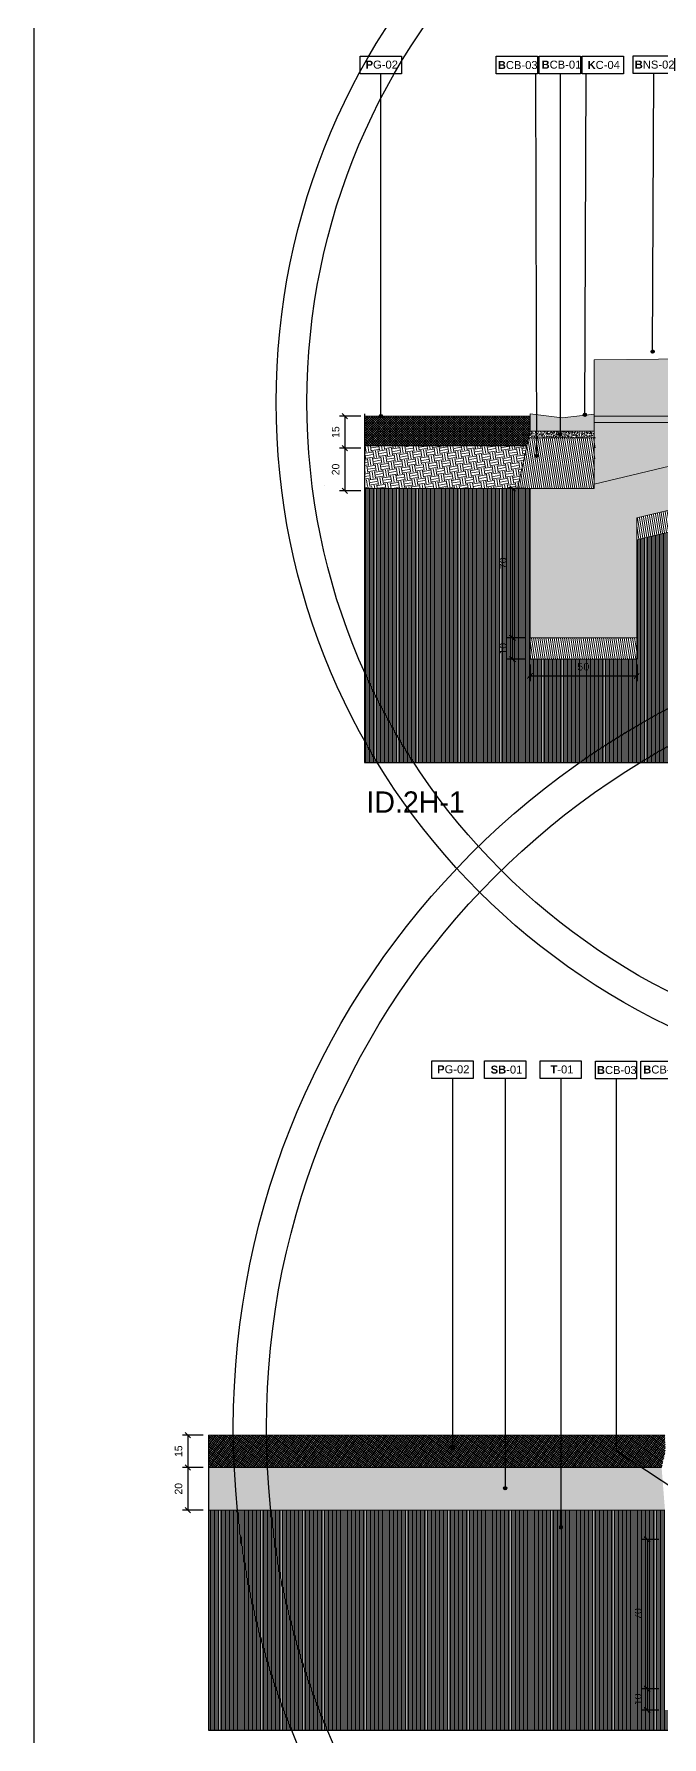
# Model space of a CAD drawing. Header units: metres. Extents: x -325 to 301, y -147 to 149.
# Drawn here: x 32.23 to 35.18, y 45.32 to 53.3 of the extents above; entities that cross this region are included whole.
import ezdxf

# ---------------------------------------------------------------- set-up
doc = ezdxf.new("R2010")
doc.units = ezdxf.units.M
doc.layers.get('Defpoints').update_dxf_attribs({"lineweight": 13})
for name, color, linetype, plot in [('-aux', 50, 'Continuous', False), ('-AUX-QAD', 5, 'Continuous', False), ('-AUX_RIM', 2, 'Continuous', False)]:
    doc.layers.add(name, color=color, linetype=linetype, plot=plot)
for name, color, linetype, true_color in [('0-TX-1_25', 7, 'Continuous', 0x3f4f7f), ('3-TR-paviment fort', 7, 'Continuous', 0xd1d1d1), ('EIT_3 TR sorra', 7, 'Continuous', 0xd8ceb0)]:
    doc.layers.add(name, color=color, linetype=linetype, true_color=true_color)
for name, color, linetype, lineweight, true_color in [('03-TR-Paviment_02_Sealed Gravel', 7, 'Continuous', 5, 0xd4be8c), ('03-TR-Paviment_08_Natural Stone Bleachers', 7, 'Continuous', 5, 0xafad9d), ('3-TR tot_u', 7, 'Continuous', 5, 0x787878)]:
    doc.layers.add(name, color=color, linetype=linetype, lineweight=lineweight, true_color=true_color)
for name, color, linetype, lineweight in [('1-CM', 7, 'Continuous', 0), ('3-TR Formigó', 252, 'Continuous', 0), ('3-TR Seleccionat', 44, 'Continuous', 0), ('3-TR Tot-u', 37, 'Continuous', 0)]:
    doc.layers.add(name, color=color, linetype=linetype, lineweight=lineweight)
for name, color, linetype in [('1-SECCIÓ', 1, 'Continuous'), ('A-KEYPLAN_HATCH', 7, 'Continuous'), ('A_TEXT_2', 7, 'Continuous')]:
    doc.layers.add(name, color=color, linetype=linetype)
doc.styles.get("Standard").update_dxf_attribs({"font": 'arial.ttf'})
doc.styles.add('x-llegenda materials$0$ENGRAVERS', font='TT0586M.TTF')
doc.dimstyles.new('ISO-25', dxfattribs={"dimtxt": 0.1, "dimasz": 0.1, "dimexe": 0.1, "dimexo": 0.1, "dimgap": 0.1, "dimtad": 1, "dimdec": 0, "dimlfac": 100, "dimzin": 9, "dimtxsty": 'Standard', "dimblk": 'OBLIQUE', "dimcen": 0.1, "dimadec": 0, "dimazin": 0, "dimtfac": 1, "dimtdec": 0, "dimtmove": 0, "dimatfit": 3, "dimldrblk": 'OBLIQUE', "dimfxl": 1, "dimarcsym": 0})

# ---------------------------------------------------------------- blocks, each defined once
blk = doc.blocks.new('hatch keyplan 2')
at = {"layer": 'A-KEYPLAN_HATCH'}
blk.add_lwpolyline([(0, 0.00548), (0.01287, 0.00548), (0.01287, 0), (0, 0)], close=True, dxfattribs=at)
blk = doc.blocks.new('hatch keyplan')
at = {"layer": 'A-KEYPLAN_HATCH'}
blk.add_blockref('hatch keyplan 2', (1.43058, 0.85215), dxfattribs=at)
blk = doc.blocks.new('PG02')
at = {"layer": 'A-KEYPLAN_HATCH'}
blk.add_blockref('hatch keyplan', (-1.42958, -0.85215), dxfattribs=at)
at = {"layer": 'A_TEXT_2', "insert": (0.0002, 0.00412), "char_height": 0.0025, "attachment_point": 1}
blk.add_mtext_dynamic_manual_height_columns('\\pi0.00245,t0.01245;{\\fArial|b1|i0|c0|p34;P}G-02', width=0.0145619, gutter_width=0.015, heights=[0], dxfattribs=at)
blk = doc.blocks.new('B-CB03')
at = {"layer": 'A-KEYPLAN_HATCH'}
blk.add_blockref('hatch keyplan', (-1.43058, -0.85215), dxfattribs=at)
at = {"layer": 'A_TEXT_2', "insert": (-0.0008, 0.00398), "char_height": 0.0025, "attachment_point": 1}
blk.add_mtext_dynamic_manual_height_columns('\\pi0.00128;{\\fArial|b1|i0|c0|p34;B}CB-03', width=0.0145619, gutter_width=0.015, heights=[0], dxfattribs=at)
blk = doc.blocks.new('B-CB01')
at = {"layer": 'A-KEYPLAN_HATCH'}
blk.add_blockref('hatch keyplan', (-1.43058, -0.85215), dxfattribs=at)
at = {"layer": 'A_TEXT_2', "insert": (-0.0008, 0.00411), "char_height": 0.0025, "attachment_point": 1}
blk.add_mtext_dynamic_manual_height_columns('\\pi0.00152;{\\fArial|b1|i0|c0|p34;B}CB-01', width=0.0145619, gutter_width=0.015, heights=[0], dxfattribs=at)
blk = doc.blocks.new('POINT')
at = {"layer": '0-TX-1_25'}
h = blk.add_hatch(dxfattribs=at)
h.set_pattern_fill('ANGLE', color=256)
h.set_pattern_definition([(0, (-83.747, -12.726), (0, 6.985), [5.08, -1.905]), (90, (-83.747, -12.726), (-6.985, 4e-16), [5.08, -1.905])])
edge = h.paths.add_edge_path()
edge.add_arc((0, 0), 0.0075, 0, 360)
h = blk.add_hatch(color=256, dxfattribs=at)
h.dxf.hatch_style = 1
edge = h.paths.add_edge_path()
edge.add_arc((0, 0), 0.0075, 0, 360)
blk.add_circle((0, 0), 0.0075, dxfattribs=at)
blk = doc.blocks.new('B02')
at = {"layer": 'A-KEYPLAN_HATCH'}
blk.add_blockref('hatch keyplan', (-1.42958, -0.85215), dxfattribs=at)
at = {"layer": 'A_TEXT_2', "insert": (0.0002, 0.00402), "char_height": 0.0025, "attachment_point": 1}
blk.add_mtext_dynamic_manual_height_columns('\\pi0.00129;{\\fArial|b1|i0|c0|p34;B}NS-02', width=0.0145619, gutter_width=0.015, heights=[0], dxfattribs=at)
blk = doc.blocks.new('_Oblique')
at = {"color": 0, "lineweight": -2}
blk.add_line((-0.5, -0.5), (0.5, 0.5), dxfattribs=at)
blk = doc.blocks.new('*D321')
at = {"layer": '0-TX-1_25', "color": 0, "lineweight": -2, "transparency": 16777216}
for p, q in [((33.7656, 51.5072), (33.6656, 51.5072)), ((33.6906, 51.5072), (33.6906, 51.3572)), ((33.7656, 51.3572), (33.6656, 51.3572))]:
    blk.add_line(p, q, dxfattribs=at)
at = {"layer": 'Defpoints', "color": 0, "transparency": 16777216}
for p in [(33.7906, 51.5072), (33.6906, 51.3572), (33.7906, 51.3572)]:
    blk.add_point(p, dxfattribs=at)
at = {"layer": '0-TX-1_25', "color": 0, "lineweight": -2, "transparency": 16777216, "xscale": 0.025, "yscale": 0.025, "zscale": 0.025}
for p, rotation in [((33.6906, 51.5072), 90), ((33.6906, 51.3572), 270)]:
    blk.add_blockref('_Oblique', p, dxfattribs=dict(at, rotation=rotation))
at = {"layer": '0-TX-1_25', "color": 0, "transparency": 16777216, "insert": (33.6477, 51.4322), "char_height": 0.035, "attachment_point": 5, "rotation": 90}
blk.add_mtext('15', dxfattribs=at)
blk = doc.blocks.new('*D322')
at = {"layer": '0-TX-1_25', "color": 0, "lineweight": -2, "transparency": 16777216}
for p, q in [((33.7656, 51.3572), (33.6656, 51.3572)), ((33.6906, 51.3572), (33.6906, 51.1572)), ((33.7656, 51.1572), (33.6656, 51.1572))]:
    blk.add_line(p, q, dxfattribs=at)
at = {"layer": 'Defpoints', "color": 0, "transparency": 16777216}
for p in [(33.7906, 51.3572), (33.6906, 51.1572), (33.7906, 51.1572)]:
    blk.add_point(p, dxfattribs=at)
at = {"layer": '0-TX-1_25', "color": 0, "lineweight": -2, "transparency": 16777216, "xscale": 0.025, "yscale": 0.025, "zscale": 0.025}
for p, rotation in [((33.6906, 51.3572), 90), ((33.6906, 51.1572), 270)]:
    blk.add_blockref('_Oblique', p, dxfattribs=dict(at, rotation=rotation))
at = {"layer": '0-TX-1_25', "color": 0, "transparency": 16777216, "insert": (33.6477, 51.2572), "char_height": 0.035, "attachment_point": 5, "rotation": 90}
blk.add_mtext('20', dxfattribs=at)
blk = doc.blocks.new('T-01')
at = {"layer": 'A-KEYPLAN_HATCH'}
blk.add_blockref('hatch keyplan', (-1.43058, -0.85215), dxfattribs=at)
at = {"layer": 'A_TEXT_2', "insert": (-0.0008, 0.00408), "char_height": 0.0025, "attachment_point": 1}
blk.add_mtext_dynamic_manual_height_columns('\\pi0.00405;{\\fArial|b1|i0|c0|p34;T}-01', width=0.0145619, gutter_width=0.015, heights=[0], dxfattribs=at)
blk = doc.blocks.new('SB-01')
at = {"layer": 'A-KEYPLAN_HATCH'}
blk.add_blockref('hatch keyplan', (-1.43058, -0.85215), dxfattribs=at)
at = {"layer": 'A_TEXT_2', "insert": (-0.0008, 0.00403), "char_height": 0.0025, "attachment_point": 1}
blk.add_mtext_dynamic_manual_height_columns('\\pi0.00271;{\\fArial|b1|i0|c0|p34;SB}-01', width=0.0145619, gutter_width=0.015, heights=[0], dxfattribs=at)
blk = doc.blocks.new('*D442')
at = {"layer": '0-TX-1_25', "color": 0, "lineweight": -2, "transparency": 16777216}
for p, q in [((33.0263, 46.7314), (32.9295, 46.7314)), ((32.9545, 46.7314), (32.9545, 46.5795)), ((33.0263, 46.5795), (32.9295, 46.5795))]:
    blk.add_line(p, q, dxfattribs=at)
at = {"layer": 'Defpoints', "color": 0, "transparency": 16777216}
for p in [(33.0513, 46.7314), (32.9545, 46.5795), (33.0513, 46.5795)]:
    blk.add_point(p, dxfattribs=at)
at = {"layer": '0-TX-1_25', "color": 0, "lineweight": -2, "transparency": 16777216, "xscale": 0.025, "yscale": 0.025, "zscale": 0.025}
for p, rotation in [((32.9545, 46.7314), 90), ((32.9545, 46.5795), 270)]:
    blk.add_blockref('_Oblique', p, dxfattribs=dict(at, rotation=rotation))
at = {"layer": '0-TX-1_25', "color": 0, "transparency": 16777216, "insert": (32.9116, 46.6555), "char_height": 0.035, "attachment_point": 5, "rotation": 90}
blk.add_mtext('15', dxfattribs=at)
blk = doc.blocks.new('*D443')
at = {"layer": '0-TX-1_25', "color": 0, "lineweight": -2, "transparency": 16777216}
for p, q in [((33.0263, 46.5794), (32.9295, 46.5794)), ((32.9545, 46.5794), (32.9545, 46.3794)), ((33.0263, 46.3794), (32.9295, 46.3794))]:
    blk.add_line(p, q, dxfattribs=at)
at = {"layer": 'Defpoints', "color": 0, "transparency": 16777216}
for p in [(33.0513, 46.5794), (32.9545, 46.3794), (33.0513, 46.3794)]:
    blk.add_point(p, dxfattribs=at)
at = {"layer": '0-TX-1_25', "color": 0, "lineweight": -2, "transparency": 16777216, "xscale": 0.025, "yscale": 0.025, "zscale": 0.025}
for p, rotation in [((32.9545, 46.5794), 90), ((32.9545, 46.3794), 270)]:
    blk.add_blockref('_Oblique', p, dxfattribs=dict(at, rotation=rotation))
at = {"layer": '0-TX-1_25', "color": 0, "transparency": 16777216, "insert": (32.9116, 46.4794), "char_height": 0.035, "attachment_point": 5, "rotation": 90}
blk.add_mtext('20', dxfattribs=at)
blk = doc.blocks.new('K03')
at = {"layer": 'A-KEYPLAN_HATCH'}
blk.add_blockref('hatch keyplan', (-1.43058, -0.85215), dxfattribs=at)
at = {"layer": 'A_TEXT_2', "insert": (-0.0008, 0.00402), "char_height": 0.0025, "attachment_point": 1}
blk.add_mtext_dynamic_manual_height_columns('\\pi0.00245;{\\fArial|b1|i0|c0|p34;K}C-04', width=0.0145619, gutter_width=0.015, heights=[0], dxfattribs=at)
blk = doc.blocks.new('*D2811')
at = {"layer": '0-TX-1_25', "color": 0, "lineweight": -2, "transparency": 16777216}
for p, q in [((34.5335, 51.1672), (34.4507, 51.1672)), ((34.4757, 51.1672), (34.4757, 50.4672)), ((34.5335, 50.4672), (34.4507, 50.4672))]:
    blk.add_line(p, q, dxfattribs=at)
at = {"layer": 'Defpoints', "color": 0, "transparency": 16777216}
for p in [(34.5585, 51.1672), (34.4757, 50.4672), (34.5585, 50.4672)]:
    blk.add_point(p, dxfattribs=at)
at = {"layer": '0-TX-1_25', "color": 0, "lineweight": -2, "transparency": 16777216, "xscale": 0.025, "yscale": 0.025, "zscale": 0.025}
for p, rotation in [((34.4757, 51.1672), 90), ((34.4757, 50.4672), 270)]:
    blk.add_blockref('_Oblique', p, dxfattribs=dict(at, rotation=rotation))
at = {"layer": '0-TX-1_25', "color": 0, "transparency": 16777216, "insert": (34.4328, 50.8172), "char_height": 0.035, "attachment_point": 5, "rotation": 90}
blk.add_mtext('70', dxfattribs=at)
blk = doc.blocks.new('*D2812')
at = {"layer": '0-TX-1_25', "color": 0, "lineweight": -2, "transparency": 16777216}
for p, q in [((34.5335, 50.4672), (34.4507, 50.4672)), ((34.4757, 50.4672), (34.4757, 50.3672)), ((34.5335, 50.3672), (34.4507, 50.3672))]:
    blk.add_line(p, q, dxfattribs=at)
at = {"layer": 'Defpoints', "color": 0, "transparency": 16777216}
for p in [(34.5585, 50.4672), (34.4757, 50.3672), (34.5585, 50.3672)]:
    blk.add_point(p, dxfattribs=at)
at = {"layer": '0-TX-1_25', "color": 0, "lineweight": -2, "transparency": 16777216, "xscale": 0.025, "yscale": 0.025, "zscale": 0.025}
for p, rotation in [((34.4757, 50.4672), 90), ((34.4757, 50.3672), 270)]:
    blk.add_blockref('_Oblique', p, dxfattribs=dict(at, rotation=rotation))
at = {"layer": '0-TX-1_25', "color": 0, "transparency": 16777216, "insert": (34.4328, 50.4172), "char_height": 0.035, "attachment_point": 5, "rotation": 90}
blk.add_mtext('10', dxfattribs=at)
blk = doc.blocks.new('*D2813')
at = {"layer": '0-TX-1_25', "color": 0, "lineweight": -2, "transparency": 16777216}
for p, q in [((34.5585, 50.3422), (34.5585, 50.2645)), ((34.5585, 50.2895), (35.0585, 50.2895)), ((35.0585, 50.3422), (35.0585, 50.2645))]:
    blk.add_line(p, q, dxfattribs=at)
at = {"layer": 'Defpoints', "color": 0, "transparency": 16777216}
for p in [(34.5585, 50.3672), (35.0585, 50.3672), (35.0585, 50.2895)]:
    blk.add_point(p, dxfattribs=at)
at = {"layer": '0-TX-1_25', "color": 0, "lineweight": -2, "transparency": 16777216, "xscale": 0.025, "yscale": 0.025, "zscale": 0.025, "rotation": 180}
blk.add_blockref('_Oblique', (34.5585, 50.2895), dxfattribs=at)
at = {"layer": '0-TX-1_25', "color": 0, "lineweight": -2, "transparency": 16777216, "xscale": 0.025, "yscale": 0.025, "zscale": 0.025}
blk.add_blockref('_Oblique', (35.0585, 50.2895), dxfattribs=at)
at = {"layer": '0-TX-1_25', "color": 0, "transparency": 16777216, "insert": (34.8085, 50.3323), "char_height": 0.035, "attachment_point": 5}
blk.add_mtext('50', dxfattribs=at)
blk = doc.blocks.new('*D2820')
at = {"layer": '0-TX-1_25', "color": 0, "lineweight": -2, "transparency": 16777216}
blk.add_arc((30.6924, 49.8834), 8.075, 359.99858, 13.44986, dxfattribs=at)
at = {"layer": 'Defpoints', "color": 0, "transparency": 16777216}
for p in [(39.6939, 52.0361), (35.0585, 50.9276), (38.7428, 50.5145), (33.7822, 49.8833), (40.7937, 49.8831)]:
    blk.add_point(p, dxfattribs=at)
at = {"layer": '0-TX-1_25', "color": 0, "lineweight": -2, "transparency": 16777216, "xscale": 0.025, "yscale": 0.025, "zscale": 0.025}
for p, rotation in [((38.546, 51.7616), 103.4498566454087), ((38.7675, 49.8832), 269.9985841157766)]:
    blk.add_blockref('_Oblique', p, dxfattribs=dict(at, rotation=rotation))
at = {"layer": '0-TX-1_25', "color": 0, "transparency": 16777216, "insert": (38.7545, 50.8339), "char_height": 0.035, "attachment_point": 5, "rotation": 276.72422}
blk.add_mtext('13°', dxfattribs=at)
blk = doc.blocks.new('*D2888')
at = {"layer": '0-TX-1_25', "color": 0, "lineweight": -2, "transparency": 16777216}
for p, q in [((35.1657, 46.2425), (35.0829, 46.2425)), ((35.1079, 46.2425), (35.1079, 45.5425)), ((35.1657, 45.5425), (35.0829, 45.5425))]:
    blk.add_line(p, q, dxfattribs=at)
at = {"layer": 'Defpoints', "color": 0, "transparency": 16777216}
for p in [(35.1907, 46.2425), (35.1079, 45.5425), (35.1907, 45.5425)]:
    blk.add_point(p, dxfattribs=at)
at = {"layer": '0-TX-1_25', "color": 0, "lineweight": -2, "transparency": 16777216, "xscale": 0.025, "yscale": 0.025, "zscale": 0.025}
for p, rotation in [((35.1079, 46.2425), 90), ((35.1079, 45.5425), 270)]:
    blk.add_blockref('_Oblique', p, dxfattribs=dict(at, rotation=rotation))
at = {"layer": '0-TX-1_25', "color": 0, "transparency": 16777216, "insert": (35.065, 45.8925), "char_height": 0.035, "attachment_point": 5, "rotation": 90}
blk.add_mtext('70', dxfattribs=at)
blk = doc.blocks.new('*D2889')
at = {"layer": '0-TX-1_25', "color": 0, "lineweight": -2, "transparency": 16777216}
for p, q in [((35.1657, 45.5425), (35.0829, 45.5425)), ((35.1079, 45.5425), (35.1079, 45.4425)), ((35.1657, 45.4425), (35.0829, 45.4425))]:
    blk.add_line(p, q, dxfattribs=at)
at = {"layer": 'Defpoints', "color": 0, "transparency": 16777216}
for p in [(35.1907, 45.5425), (35.1079, 45.4425), (35.1907, 45.4425)]:
    blk.add_point(p, dxfattribs=at)
at = {"layer": '0-TX-1_25', "color": 0, "lineweight": -2, "transparency": 16777216, "xscale": 0.025, "yscale": 0.025, "zscale": 0.025}
for p, rotation in [((35.1079, 45.5425), 90), ((35.1079, 45.4425), 270)]:
    blk.add_blockref('_Oblique', p, dxfattribs=dict(at, rotation=rotation))
at = {"layer": '0-TX-1_25', "color": 0, "transparency": 16777216, "insert": (35.065, 45.4925), "char_height": 0.035, "attachment_point": 5, "rotation": 90}
blk.add_mtext('10', dxfattribs=at)
blk = doc.blocks.new('*D2892')
at = {"layer": '0-TX-1_25', "color": 0, "lineweight": -2, "transparency": 16777216}
blk.add_arc((33.9752, 45.3481), 5.6368, 0, 20.73026, dxfattribs=at)
at = {"layer": 'Defpoints', "color": 0, "transparency": 16777216}
for p in [(40.0513, 47.6478), (35.6907, 45.9974), (39.5711, 46.0263), (33.0513, 45.3481), (40.0513, 45.3481)]:
    blk.add_point(p, dxfattribs=at)
at = {"layer": '0-TX-1_25', "color": 0, "lineweight": -2, "transparency": 16777216, "xscale": 0.025, "yscale": 0.025, "zscale": 0.025}
for p, rotation in [((39.2471, 47.3434), 110.7302605988112), ((39.612, 45.3481), 270)]:
    blk.add_blockref('_Oblique', p, dxfattribs=dict(at, rotation=rotation))
at = {"layer": '0-TX-1_25', "color": 0, "transparency": 16777216, "insert": (39.5619, 46.37), "char_height": 0.035, "attachment_point": 5, "rotation": 280.36513}
blk.add_mtext('21°', dxfattribs=at)

msp = doc.modelspace()

# ---------------------------------------------------------------- hatches: boundary and pattern name
at = {"layer": '03-TR-Paviment_02_Sealed Gravel'}
h = msp.add_hatch(dxfattribs=at)
h.set_pattern_fill('_USER', color=256, scale=0.008, angle=45, style=0, double=1, pattern_type=0)
h.set_pattern_definition([(45, (21.581591, 55.276479), (-0.0056568542, 0.0056568542), []), (135, (21.581591, 55.276479), (-0.0056568542, -0.0056568542), [])])
h.paths.add_polyline_path([(33.7823, 51.5072), (33.7823, 51.3672), (34.5433, 51.3672), (34.5587, 51.439), (34.5585, 51.5072)])
h = msp.add_hatch(dxfattribs=at)
h.set_pattern_fill('_USER', color=256, scale=0.008, angle=234, style=0, double=1, pattern_type=0)
h.set_pattern_definition([(234, (419506.654953, 4594392.769917), (0.006472135955, -0.00470228201834), []), (324, (419506.654953, 4594392.769917), (0.00470228201834, 0.006472135955), [])])
h.paths.add_polyline_path([(33.0513, 46.7314), (33.0513, 46.5797), (35.1751, 46.5794), (35.1913, 46.6501), (35.1908, 46.7314)])
at = {"layer": '03-TR-Paviment_08_Natural Stone Bleachers'}
h = msp.add_hatch(dxfattribs=at)
h.set_pattern_fill('DASH', color=256, scale=0.002611, angle=232.42641, style=0, double=1)
h.set_pattern_definition([(232.4264096, (-117.4442626, -69.8727575), (0.00151523477, -0.01162470696), [0.0082894435, -0.0082894435])])
h.paths.add_polyline_path([(34.8585, 51.7716), (34.8585, 51.5067), (36.0644, 51.5066), (36.0644, 51.7836)])
at = {"layer": '3-TR Formigó'}
h = msp.add_hatch(dxfattribs=at)
h.set_pattern_fill('ANSI31', color=256, scale=0.003, angle=234.17524)
h.set_pattern_definition([(279.175244, (-174.150476, 7.33637), (0.00940313004, 0.0015188056), [])])
h.paths.add_polyline_path([(39.6822, 52.1361), (35.0585, 51.0276), (35.0585, 50.9276), (39.6939, 52.0361), (39.7822, 52.0361), (39.7822, 52.1361)])
h = msp.add_hatch(dxfattribs=at)
h.set_pattern_fill('ANSI31', color=256, scale=0.003, angle=234.17524, style=0)
h.set_pattern_definition([(279.17524, (37.642668, 51.116937), (0.00940313, 0.001518806), [])])
h.paths.add_polyline_path([(34.5518, 51.4055), (34.4993, 51.1672), (34.8585, 51.1672), (34.8646, 51.4056)])
h = msp.add_hatch(dxfattribs=at)
h.set_pattern_fill('ANSI31', color=256, scale=0.003, angle=234.17524)
h.set_pattern_definition([(279.175244, (-174.650476, 6.496999), (0.00940313004, 0.0015188056), [])])
h.paths.add_polyline_path([(35.0585, 50.4672), (34.5585, 50.4672), (34.5585, 50.3672), (35.0585, 50.3672)])
at = {"layer": '3-TR Seleccionat'}
h = msp.add_hatch(dxfattribs=at)
h.set_pattern_fill('ANSI31', color=256, scale=0.002, angle=45, style=0)
h.set_pattern_definition([(90, (1.097721, -0.0640645), (-0.00635, 0), [])])
h.paths.add_polyline_path([(39.7822, 51.5415), (39.7822, 52.0361), (39.6939, 52.0361), (35.0585, 50.9276), (35.0585, 50.3672), (34.5585, 50.3672), (34.5585, 50.8882), (34.5585, 50.8882), (34.5585, 51.1672), (33.7823, 51.1672), (33.7822, 49.8833), (40.7937, 49.8865), (40.7836, 52.3414), (40.2825, 52.3415), (40.2825, 51.4361), (40.2822, 51.5415)])
h = msp.add_hatch(dxfattribs=at)
h.set_pattern_fill('ANSI31', color=256, scale=0.002, angle=45, style=0)
h.set_pattern_definition([(90, (1.552603, -5.243017), (-0.00635, 0), [])])
h.paths.add_polyline_path([(40.0513, 47.6478), (35.6907, 45.9974), (35.6904, 45.4425), (35.191, 45.4425), (35.1901, 46.3794), (33.0515, 46.3794), (33.0513, 45.3481), (40.0513, 45.3481)])
at = {"layer": '3-TR Tot-u'}
h = msp.add_hatch(dxfattribs=at)
h.set_pattern_fill('EARTH', color=256, scale=0.005, angle=-80.82476, style=0)
h.set_pattern_definition([(279.175244, (1.08772, -0.064164), (0.036406452, -0.026281081), [0.03175, -0.03175]), (279.175244, (1.099475, -0.062265), (0.036406452, -0.026281081), [0.03175, -0.03175]), (279.175244, (1.11123, -0.060367), (0.036406452, -0.026281081), [0.03175, -0.03175]), (9.175244, (1.11578, -0.063652), (0.026281081, 0.036406452), [0.03175, -0.03175]), (9.175244, (1.11768, -0.075406), (0.026281081, 0.036406452), [0.03175, -0.03175]), (9.175244, (1.119577, -0.08716), (0.026281081, 0.036406452), [0.03175, -0.03175])])
h.paths.add_polyline_path([(34.4993, 51.1672), (34.5433, 51.3672), (33.7823, 51.3672), (33.7823, 51.1672)])
h = msp.add_hatch(dxfattribs=at)
h.set_pattern_fill('EARTH', color=256, scale=0.005, angle=279)
h.paths.add_polyline_path([(33.0513, 46.5794), (33.0513, 46.38), (35.1909, 46.3794), (35.1751, 46.5794)])
at = {"layer": '3-TR tot_u'}
h = msp.add_hatch(dxfattribs=at)
h.set_pattern_fill('AR-CONC', color=256, scale=0.00025, angle=90.53009)
h.set_pattern_definition([(166.04236, (-22.203707, 48.344122), (-0.016416191, 0.042671307), [0.0047625, -0.0523875]), (111.04236, (-22.203707, 48.344122), (-0.039046417, -0.028886474), [0.00381, -0.041910146]), (216.49381, (-22.205075, 48.34768), (-0.055462606, 0.013784833), [0.004047502, -0.04452256]), (162.22656, (-22.21512, 48.338547), (-0.020309896, 0.065503594), [0.00714375, -0.07858125]), (212.67792, (-22.21681, 48.344005), (-0.08163343, 0.02616789), [0.006071256, -0.0667839]), (107.22651, (-22.21512, 48.33855), (-0.08163343, 0.02616789), [0.00571499, -0.06286493]), (137.04236, (-22.215053, 48.345646), (0.006329517, 0.045279748), [0.0047625, -0.0523875]), (82.04236, (-22.215053, 48.345646), (-0.048155148, -0.006334455), [0.00381, -0.04191]), (187.49381, (-22.214526, 48.34942), (-0.04182563, 0.038945293), [0.004047502, -0.044522484]), (153.542363, (-22.203707, 48.344122), (-0.0193315364, -0.0085869134), [0, -0.041402, 0, -0.042545, 0, -0.04206875]), (123.542363, (-22.203707, 48.344122), (-0.0298363544, 0.004013151), [0, -0.024257, 0, -0.0404495, 0, -0.01603375]), (83.542363, (-22.19749, 48.3314), (-0.013595498, 0.0310847903), [0, -0.015875, 0, -0.04953, 0, -0.0657225]), (73.542363, (-22.194702, 48.325694), (-0.021969728, 0.030481611), [0, -0.0206375, 0, -0.032893, 0, -0.0466725])])
h.paths.add_polyline_path([(34.8585, 51.4766), (34.8585, 51.1672), (34.5585, 51.1672), (34.5585, 50.4672), (34.8585, 50.4672), (35.0585, 50.4672), (35.0585, 51.0304), (35.8585, 51.2217), (39.6822, 52.1361), (39.7822, 52.1361), (39.782, 51.6417), (40.2823, 51.6414), (40.2824, 52.3415), (38.4762, 52.3418), (38.4762, 52.0834), (38.4762, 52.0534), (37.2703, 52.0534), (37.2703, 51.795), (37.2703, 51.765), (36.0644, 51.765), (36.0644, 51.5066), (36.0644, 51.4766)])
h = msp.add_hatch(dxfattribs=at)
h.set_pattern_fill('AR-CONC', color=256, scale=9e-05, angle=90.26641)
h.set_pattern_definition([(140.266414, (-48.880145, 28.610356), (0.0013582613, 0.0164031132), [0.0017145, -0.0188595]), (85.266414, (-48.880145, 28.610356), (-0.0171801815, -0.0032518273), [0.0013716, -0.0150876526]), (190.71786, (-48.880032, 28.611723), (-0.0158219194, 0.0131512858), [0.0014571008, -0.016028122]), (136.450614, (-48.884717, 28.610335), (0.003670327, 0.024414444), [0.00257175, -0.02828925]), (186.901972, (-48.884411, 28.61237), (-0.0223674596, 0.021262598), [0.002185652, -0.024042205]), (81.450565, (-48.884717, 28.610335), (-0.0223674596, 0.021262598), [0.002057397, -0.022631376]), (111.266414, (-48.883585, 28.612626), (0.0091403206, 0.0136879438), [0.0017145, -0.0188595]), (56.266414, (-48.883585, 28.612626), (-0.0166026007, 0.0054850432), [0.0013716, -0.0150876]), (161.71786, (-48.882823, 28.613767), (-0.0074622802, 0.019172987), [0.0014571008, -0.0160280944]), (127.766414, (-48.880145, 28.610356), (-0.00761116375, 0.0002425866), [0, -0.01490472, 0, -0.0153162, 0, -0.01514475]), (97.766414, (-48.880145, 28.610356), (-0.009044117, 0.0059717809), [0, -0.00873252, 0, -0.01456182, 0, -0.00577215]), (57.766414, (-48.8801214, 28.6052585), (0.0004588393, 0.012205419), [0, -0.005715, 0, -0.0178308, 0, -0.0236601]), (47.766414, (-48.880111, 28.602973), (-0.0023503487, 0.0133208417), [0, -0.0074295, 0, -0.01184148, 0, -0.0168021])])
h.paths.add_polyline_path([(34.5587, 51.437), (34.5518, 51.4055), (34.8646, 51.4056), (34.8585, 51.4369)])
at = {"layer": '3-TR-paviment fort'}
msp.add_hatch(color=256, dxfattribs=at).paths.add_polyline_path([(34.5585, 51.5172), (34.7085, 51.5), (34.8585, 51.5166), (34.8585, 51.4366), (34.5587, 51.4372)])
at = {"layer": 'EIT_3 TR sorra'}
h = msp.add_hatch(dxfattribs=at)
h.set_pattern_fill('ANSI36', color=256, scale=0.002552, angle=-1.14104, style=0, double=1)
h.set_pattern_definition([(43.85896, (32.915341, 57.467841), (0.004609074, 0.015664162), [0.020252618, -0.004050524, 0, -0.004050524])])
h.paths.add_polyline_path([(34.8583, 51.5066), (34.8585, 51.4766), (36.0644, 51.4766), (36.0644, 51.5066)])

# ---------------------------------------------------------------- linework, layer by layer
at = {"layer": '-aux'}
msp.add_line((33.7822, 49.8833), (40.7937, 49.8831), dxfattribs=at)
for points in [[(32.2345, 3.4567), (32.2345, 133.4567)], [(33.0513, 45.3481), (40.0513, 45.3481)]]:
    msp.add_lwpolyline(points, dxfattribs=at)
at = {"layer": '-AUX-QAD'}
for radius in [3.8072, 3.6518]:
    msp.add_circle((36.9754, 46.7652), radius, dxfattribs=at)
at = {"layer": '-AUX_RIM'}
for radius in [3.2425, 3.0982]:
    msp.add_circle((36.6113, 51.5722), radius, dxfattribs=at)
at = {"layer": '0-TX-1_25'}
for points in [[(33.8598, 51.5072), (33.8598, 53.1117)], [(34.5846, 53.1117), (34.5893, 51.3211)], [(34.6994, 53.1117), (34.6994, 51.422)], [(34.8156, 51.5135), (34.8223, 53.1117)], [(35.133, 51.8097), (35.1384, 53.1133)], [(33.5965, 51.1823), (33.5965, 51.1823)], [(34.195, 48.4026), (34.195, 46.6724)], [(34.4421, 48.4026), (34.4421, 46.482)], [(34.7023, 48.4026), (34.7023, 46.2984)]]:
    msp.add_lwpolyline(points, dxfattribs=at)
at = {"layer": '0-TX-1_25', "elevation": 0.0017}
msp.add_lwpolyline([(34.9614, 48.4014), (34.9614, 46.659), (35.2459, 46.4709)], dxfattribs=at)
at = {"layer": '1-CM'}
for p, q in [((34.5585, 51.5072), (33.7823, 51.5072)), ((33.5965, 51.1823), (33.5965, 51.1823)), ((35.1908, 46.7314), (33.0513, 46.7314)), ((35.1751, 46.5794), (33.0513, 46.5795))]:
    msp.add_line(p, q, dxfattribs=at)
for points in [[(34.5585, 51.1672), (34.5585, 50.8882), (34.5585, 50.8882), (34.5585, 50.4672), (35.0585, 50.4672), (35.0585, 51.0304), (39.6822, 52.1361), (39.7822, 52.1361), (39.7822, 51.6415), (40.2822, 51.6415), (40.2825, 52.3415), (39.6822, 52.3415)], [(35.0585, 51.0304), (39.6822, 52.1361), (39.7822, 52.1361)], [(35.0585, 50.9276), (39.6939, 52.0361), (39.7822, 52.0361)], [(34.8585, 51.7716), (34.8585, 51.5066), (36.0644, 51.5066), (36.0644, 51.7836), (34.8585, 51.7716)], [(36.0644, 51.5066), (36.0644, 51.4766), (34.8585, 51.4766), (34.8585, 51.5066), (36.0644, 51.5066)], [(34.4993, 51.1672), (34.5587, 51.437)], [(34.4993, 51.1672), (34.8585, 51.1672), (34.8585, 51.4056), (34.5518, 51.4055)], [(34.5518, 51.4055), (34.8585, 51.4056), (34.8585, 51.4369), (34.5587, 51.437)], [(34.8585, 51.4766), (34.8585, 51.1672), (34.5585, 51.1672)], [(34.5587, 51.4372), (34.8585, 51.4366)], [(33.7823, 51.3672), (34.5433, 51.3672)], [(34.4993, 51.1672), (33.7823, 51.1672)], [(34.5585, 50.4672), (34.5585, 50.3672), (35.0585, 50.3672), (35.0585, 50.4672)], [(35.1909, 46.3794), (33.0513, 46.3795)]]:
    msp.add_lwpolyline(points, dxfattribs=at)
at = {"layer": '1-CM', "color": 251, "true_color": 0x636466}
msp.add_lwpolyline([(34.8585, 51.1882), (39.6822, 52.3418)], dxfattribs=at)
at = {"layer": '1-CM'}
msp.add_lwpolyline([(34.8585, 51.4366), (34.5587, 51.4372), (34.5585, 51.5172), (34.7085, 51.4995), (34.8585, 51.5166)], close=True, dxfattribs=at)
at = {"layer": '1-SECCIÓ'}
for p, q in [((33.7823, 51.5172), (33.7822, 49.8833)), ((33.0513, 46.7314), (33.0513, 45.3481))]:
    msp.add_line(p, q, dxfattribs=at)

# ---------------------------------------------------------------- block references
at = {"color": 244, "true_color": 0x991b1e, "xscale": 14.99999999999007, "yscale": 14.99999999999007, "zscale": 14.99999999999007}
msp.add_blockref('K03', (34.8034, 53.1117), dxfattribs=at)
at = {"layer": '0-TX-1_25'}
for name, p, xscale, yscale, zscale in [('PG02', (33.7483, 53.1117), 15, 15, 15), ('B-CB03', (34.4005, 53.1117), 14.99999999999999, 14.99999999999999, 14.99999999999999), ('B-CB01', (34.6018, 53.1117), 15, 15, 15), ('PG02', (34.0835, 48.4026), 15, 15, 15), ('SB-01', (34.3455, 48.4026), 15, 15, 15), ('T-01', (34.6057, 48.4026), 15, 15, 15), ('B-CB03', (34.8648, 48.4014, 0.0017), 15, 15, 15), ('B-CB01', (35.0782, 48.4017, 0.0017), 15, 15, 15)]:
    msp.add_blockref(name, p, dxfattribs=dict(at, xscale=xscale, yscale=yscale, zscale=zscale))
for p in [(35.133, 51.8097), (33.8598, 51.5072), (34.8156, 51.5135), (34.6994, 51.422), (34.5893, 51.3211), (34.195, 46.6724), (34.4421, 46.482), (34.7023, 46.2984)]:
    msp.add_blockref('POINT', p, dxfattribs=at)
at = {"layer": 'A-KEYPLAN_HATCH', "xscale": 15.00000000000038, "yscale": 15.00000000000038, "zscale": 15.00000000000038}
msp.add_blockref('B02', (35.0269, 53.1133), dxfattribs=at)

# ---------------------------------------------------------------- texts
at = {"layer": '-aux', "insert": (33.792, 49.7481), "char_height": 0.1, "width": 19.210099, "attachment_point": 1, "style": 'x-llegenda materials$0$ENGRAVERS'}
msp.add_mtext('ID.2H-1', dxfattribs=at)

# ---------------------------------------------------------------- dimensions: what is measured, and where the dimension line sits
at = {"layer": '0-TX-1_25'}
for base, line1, line2, picture, middle in [((38.7428, 50.5145), ((33.7822, 49.8833), (40.7937, 49.8831)), ((35.0585, 50.9276), (39.6939, 52.0361)), '*D2820', (38.7545, 50.8339)), ((39.5711, 46.0263), ((33.0513, 45.3481), (40.0513, 45.3481)), ((35.6907, 45.9974), (40.0513, 47.6478)), '*D2892', (39.5619, 46.37))]:
    dim = msp.add_angular_dim_2l(base=base, line1=line1, line2=line2, dimstyle='ISO-25', override={"dimtxt": 0.035, "dimasz": 0.025, "dimexe": 0.025, "dimexo": 0.025, "dimgap": 0.025, "dimblk1": 'Oblique', "dimblk2": 'Oblique', "dimsah": 1, "dimfxl": 0.1, "dimfxlon": 1, "dimarcsym": 1}, dxfattribs=at)
    dim.commit()
    dim.dimension.update_dxf_attribs({"geometry": picture, "text_midpoint": middle})
for base, p1, p2, picture, middle in [((33.6906, 51.3572), (33.7906, 51.5072), (33.7906, 51.3572), '*D321', (33.6477, 51.4322)), ((33.6906, 51.1572), (33.7906, 51.3572), (33.7906, 51.1572), '*D322', (33.6477, 51.2572)), ((34.4757, 50.4672), (34.5585, 51.1672), (34.5585, 50.4672), '*D2811', (34.4328, 50.8172)), ((34.4757, 50.3672), (34.5585, 50.4672), (34.5585, 50.3672), '*D2812', (34.4328, 50.4172)), ((32.9545, 46.5795), (33.0513, 46.7314), (33.0513, 46.5795), '*D442', (32.9116, 46.6555)), ((32.9545, 46.3794), (33.0513, 46.5794), (33.0513, 46.3794), '*D443', (32.9116, 46.4794)), ((35.1079, 45.5425), (35.1907, 46.2425), (35.1907, 45.5425), '*D2888', (35.065, 45.8925)), ((35.1079, 45.4425), (35.1907, 45.5425), (35.1907, 45.4425), '*D2889', (35.065, 45.4925))]:
    dim = msp.add_linear_dim(base=base, p1=p1, p2=p2, angle=90, dimstyle='ISO-25', override={"dimtxt": 0.035, "dimasz": 0.025, "dimexe": 0.025, "dimexo": 0.025, "dimgap": 0.025, "dimblk1": 'Oblique', "dimblk2": 'Oblique', "dimsah": 1, "dimfxl": 0.1, "dimfxlon": 1, "dimarcsym": 1}, dxfattribs=at)
    dim.commit()
    dim.dimension.update_dxf_attribs({"geometry": picture, "text_midpoint": middle})
dim = msp.add_linear_dim(base=(35.0585, 50.2895), p1=(34.5585, 50.3672), p2=(35.0585, 50.3672), dimstyle='ISO-25', override={"dimtxt": 0.035, "dimasz": 0.025, "dimexe": 0.025, "dimexo": 0.025, "dimgap": 0.025, "dimblk1": 'Oblique', "dimblk2": 'Oblique', "dimsah": 1, "dimfxl": 0.1, "dimfxlon": 1, "dimarcsym": 1}, dxfattribs=at)
dim.commit()
dim.dimension.update_dxf_attribs({"geometry": '*D2813', "text_midpoint": (34.8085, 50.3323)})

doc.saveas('drawing.dxf')
